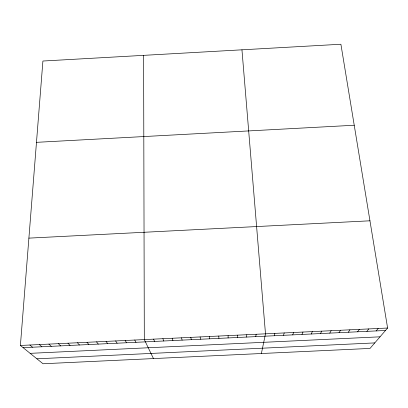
<?xml version="1.0" encoding="UTF-8"?>
<svg xmlns="http://www.w3.org/2000/svg" width="408" height="408" viewBox="0 0 408 408"><rect width="100%" height="100%" fill="white"/><g stroke="black" fill="none" stroke-linecap="round" stroke-linejoin="round"><path stroke-width="0.61" d="M228.108 337.941L228.113 335.606M237.323 337.503L237.451 335.162M20.4 345.469L42.911 61.027L340.899 44.242L387.6 328.032L370.02 348.427L43.029 363.757L20.4 345.469L387.6 328.032M246.544 337.064L246.794 334.718M255.77 336.625L256.142 334.274M261.38 353.522L265.496 333.831L241.954 49.812M274.242 335.753L274.859 333.387M283.483 335.315L284.223 332.943M292.73 334.876L293.592 332.495M301.981 334.438L302.971 332.051M311.238 333.999L312.35 331.607M320.504 333.56L321.739 331.158M329.771 333.117L331.133 330.715M339.043 332.678L340.527 330.266M348.325 332.24L349.931 329.822M357.607 331.801L359.341 329.373M366.899 331.357L368.755 328.925M376.191 330.919L378.175 328.481M36.48 142.336L354.231 125.241M28.897 238.134L369.954 220.799M23.108 347.662L385.494 330.475M30.141 353.343L380.026 336.819M36.898 358.805L374.779 342.909M29.896 345.02L32.482 347.218M39.403 344.566L41.866 346.769M48.909 344.117L51.25 346.326M58.426 343.663L60.639 345.882M67.947 343.215L70.038 345.433M77.469 342.761L79.438 344.99M87.001 342.307L88.847 344.546M96.538 341.853L98.262 344.097M106.08 341.399L107.676 343.648M115.632 340.945L117.101 343.205M125.185 340.496L126.531 342.756M134.747 340.037L135.966 342.307M153.464 358.581L144.31 339.584L143.611 55.355M153.602 339.145L154.576 341.425M162.894 338.701L163.751 340.991M172.196 338.263L172.926 340.558M181.504 337.819L182.111 340.119M190.811 337.375L191.301 339.685M200.129 336.937L200.496 339.247M209.452 336.493L209.697 338.813M218.78 336.049L218.902 338.375"/></g></svg>
